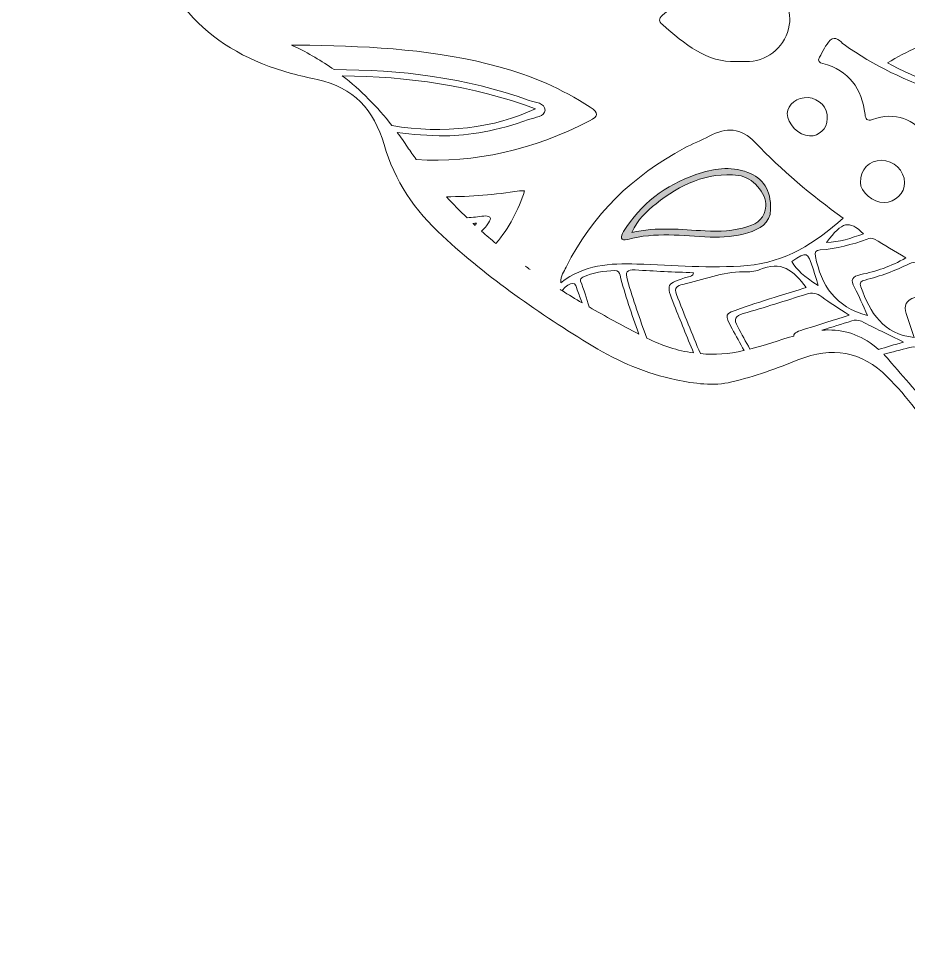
# Model space of a CAD drawing. Extents: x 55 to 2945, y -1852 to -85.
# Drawn here: x 1986.6 to 2201.1, y -559.9 to -333 of the extents above; entities that cross this region are included whole.
import ezdxf

# ---------------------------------------------------------------- set-up
doc = ezdxf.new("R2010")
doc.units = 0
doc.header["$MEASUREMENT"] = 0
doc.layers.add('Layer 1', color=7, linetype='Continuous')

# ---------------------------------------------------------------- blocks, each defined once
blk = doc.blocks.new('block 2')
at = {"layer": 'Layer 1', "true_color": 0xffffff}
h = blk.add_hatch(color=7, dxfattribs=at)
h.dxf.hatch_style = 2
edge = h.paths.add_edge_path()
edge.add_spline(control_points=[(2133.4819, -386.2499), (2140.0605, -384.4676), (2146.6774, -385.3307), (2153.2964, -385.7317), (2156.3738, -385.7583), (2159.439, -385.6088), (2162.3914, -384.6674), (2165.2138, -383.7675), (2167.8331, -382.5007), (2167.9184, -378.9863), (2168.0323, -374.3005), (2166.0531, -371.4557), (2162.4135, -370.0876), (2158.1125, -368.4709), (2154.0222, -369.1997), (2149.901, -370.6189), (2142.4877, -373.1718), (2136.6099, -377.6703), (2132.4553, -384.3527), (2131.7185, -385.5379), (2131.5502, -386.7732), (2133.4819, -386.2499)], knot_values=[0, 0, 0, 0, 1, 1, 1, 2, 2, 2, 3, 3, 3, 4, 4, 4, 5, 5, 5, 6, 6, 6, 7, 7, 7, 7], degree=3, periodic=1)
edge = h.paths.add_edge_path()
edge.add_spline(control_points=[(2140.2787, -377.642), (2146.0982, -373.0321), (2152.4684, -369.904), (2160.1914, -370.8191), (2163.4941, -371.2105), (2166.9452, -375.0119), (2166.7555, -378.2425), (2166.599, -380.9083), (2164.8283, -382.411), (2162.4026, -383.1759), (2159.0471, -384.2341), (2155.5688, -384.3797), (2152.1065, -384.195), (2146.3192, -383.8863), (2140.5414, -383.2085), (2134.4191, -384.5694), (2135.8634, -381.4448), (2137.9973, -379.4492), (2140.2787, -377.642)], knot_values=[0, 0, 0, 0, 1, 1, 1, 2, 2, 2, 3, 3, 3, 4, 4, 4, 5, 5, 5, 6, 6, 6, 6], degree=3, periodic=1)
at = {"layer": 'Layer 1', "lineweight": 0}
for points, knots in [([(2916.1423, -268.6332), (2914.0212, -262.8354), (2910.15, -258.2926), (2905.6368, -254.2919), (2899.1496, -248.5294), (2891.7904, -243.9159), (2884.8377, -238.7721), (2877.2781, -233.1746), (2869.8069, -227.4711), (2862.0058, -222.1977), (2849.4085, -213.6718), (2837.8365, -203.779), (2826.0228, -194.2398), (2816.731, -186.7274), (2808.0814, -178.4136), (2799.1725, -170.4298), (2784.4777, -157.2492), (2769.6592, -144.2277), (2753.1613, -133.2802), (2737.4883, -122.8748), (2720.6841, -115.1149), (2702.1653, -111.2792), (2689.0495, -108.5688), (2675.751, -107.8087), (2662.435, -107.2077), (2631.8904, -105.829), (2601.4519, -106.3239), (2571.2314, -111.7859), (2563.3006, -113.2236), (2555.2225, -113.3178), (2547.1857, -112.1983), (2537.7938, -110.8844), (2529.3209, -106.9308), (2521.1427, -102.4823), (2503.166, -92.6955), (2484.4232, -85.9962), (2463.6772, -85.2597), (2446.5725, -84.6528), (2429.7918, -86.1553), (2413.2586, -90.4742), (2401.8575, -93.4497), (2391.6405, -99.2299), (2381.2881, -104.5681), (2365.1497, -112.8818), (2348.3219, -114.5139), (2330.7046, -111.1319), (2318.561, -108.8045), (2306.2878, -107.1783), (2293.932, -106.8778), (2269.3974, -106.2827), (2244.8804, -106.8483), (2220.4047, -108.9989), (2196.5242, -111.0965), (2174.8118, -119.0155), (2154.8847, -132.2373), (2138.3103, -143.2437), (2123.315, -156.1887), (2108.514, -169.3928), (2099.6582, -177.3), (2091.0911, -185.5666), (2081.8759, -193.026), (2075.2768, -198.3583), (2068.931, -204.0029), (2061.9901, -208.9758), (2053.3287, -215.1802), (2044.9149, -221.7558), (2036.2181, -227.9248), (2030.2612, -232.1553), (2024.4575, -236.5862), (2018.5065, -240.8226), (2012.4848, -245.112), (2006.8461, -249.9376), (2001.0836, -254.5806), (1997.625, -257.3675), (1994.4904, -260.508), (1992.2867, -264.3968), (1986.5714, -274.4664), (1987.7852, -285.7498), (1999.4574, -291.9777), (2003.7292, -294.2638), (2008.2366, -295.8783), (2012.9679, -296.8328), (2015.095, -297.2629), (2016.1202, -298.0406), (2015.8433, -300.48), (2015.5428, -303.1962), (2015.5133, -305.995), (2016.1614, -308.6935), (2020.8516, -328.2611), (2032.7359, -340.9291), (2052.2917, -346.179), (2054.3716, -346.7387), (2056.4633, -347.2513), (2058.5727, -347.6874), (2067.3106, -349.4785), (2072.2423, -355.0642), (2074.6757, -363.3898), (2077.2094, -372.0806), (2082.1175, -379.322), (2088.7578, -385.4262), (2099.8586, -395.6372), (2112.1553, -404.2219), (2125.0236, -412.0054), (2131.2693, -415.7881), (2137.9332, -418.6399), (2145.1157, -420.1247), (2149.5583, -421.0438), (2154.107, -421.7214), (2158.5437, -420.6608), (2164.0646, -419.341), (2169.4205, -417.3966), (2174.6998, -415.2637), (2182.6719, -412.0407), (2189.872, -413.2604), (2196.0469, -419.3823), (2200.9314, -424.2314), (2204.9262, -429.8643), (2208.7856, -435.4912), (2212.5683, -441.0003), (2217.2348, -445.5019), (2222.1076, -449.8797), (2224.3289, -451.8771), (2226.1907, -454.2281), (2229.1133, -455.5302), (2235.9068, -458.5528), (2242.6297, -461.764), (2249.217, -465.1991), (2256.1285, -468.7992), (2262.4448, -473.4539), (2267.5061, -479.3107), (2272.9445, -485.5975), (2278.8307, -491.1125), (2286.1663, -495.0131), (2288.3287, -496.1621), (2290.5441, -497.2344), (2292.8008, -498.183), (2294.0852, -498.7192), (2294.4506, -499.1846), (2293.6787, -500.5163), (2292.2588, -502.9792), (2291.0273, -505.5481), (2289.7251, -508.0759), (2265.7444, -554.7824), (2251.6976, -604.1169), (2250.1833, -656.8098), (2249.6766, -674.3682), (2251.786, -691.4788), (2258.6031, -707.7704), (2275.2541, -747.5479), (2307.0008, -770.0733), (2346.2715, -783.7194), (2351.5803, -785.5636), (2357.3486, -785.54), (2362.5278, -782.4231), (2367.6303, -779.3475), (2368.7262, -773.096), (2365.0555, -768.4236), (2363.6944, -766.6972), (2361.9445, -765.4363), (2360.0884, -764.3167), (2353.448, -760.2984), (2347.1376, -755.8027), (2340.9745, -751.089), (2316.2808, -732.2049), (2303.9251, -707.2696), (2304.2668, -676.1476), (2304.3964, -664.5461), (2305.7752, -653.0624), (2308.0142, -641.6848), (2313.3936, -614.3808), (2323.8167, -589.0037), (2337.345, -564.8049), (2346.8018, -547.8887), (2358.1499, -532.2334), (2369.3096, -516.4485), (2372.5797, -511.829), (2375.7496, -507.1449), (2379.385, -501.8774), (2380.8462, -509.5725), (2382.2545, -516.5486), (2383.4859, -523.5544), (2385.8781, -537.1592), (2387.8755, -550.8288), (2389.5724, -564.5456), (2391.1809, -577.5848), (2392.5538, -590.6416), (2393.4671, -603.7456), (2394.6867, -621.1921), (2394.1919, -638.6857), (2394.0975, -656.1439), (2394.0387, -667.5746), (2394.127, -679.017), (2393.7028, -690.4536), (2393.5496, -694.6193), (2393.9091, -698.8086), (2393.8973, -703.0037), (2393.8619, -715.165), (2394.351, -727.338), (2394.9048, -739.4935), (2395.7886, -758.9019), (2397.4266, -778.2574), (2400.025, -797.5187), (2401.9871, -812.1075), (2404.6326, -826.5431), (2409.9591, -840.3541), (2419.8696, -866.0672), (2447.5152, -881.1981), (2473.6171, -874.6755), (2496.5551, -868.9485), (2509.8829, -853.3167), (2515.6218, -831.0505), (2520.6831, -811.4004), (2521.3018, -791.1198), (2522.7925, -770.9866), (2523.7058, -758.6604), (2524.7369, -746.3459), (2525.55, -734.0138), (2525.9742, -727.5502), (2526.917, -721.0217), (2523.9474, -714.782), (2521.9735, -710.6399), (2519.0864, -707.5171), (2514.5141, -706.7511), (2512.3929, -706.3917), (2511.8981, -705.7495), (2512.175, -703.8463), (2513.5596, -694.419), (2513.7953, -684.8915), (2514.6968, -675.4229), (2515.9813, -661.9535), (2517.4543, -648.5078), (2518.6327, -635.0267), (2519.8052, -621.5456), (2520.7479, -608.0468), (2521.7378, -594.5481), (2523.3051, -573.1244), (2524.7487, -551.6832), (2526.3925, -530.2654), (2527.0937, -521.1799), (2528.1661, -512.1295), (2529.1619, -502.1425), (2532.8856, -507.4925), (2536.0085, -512.106), (2539.2668, -516.6253), (2557.4439, -541.8493), (2574.0419, -568.0042), (2585.4077, -597.1053), (2597.0033, -626.8014), (2604.2565, -657.3342), (2601.4754, -689.5403), (2600.4737, -701.1065), (2597.2567, -712.0835), (2591.3823, -722.153), (2582.0551, -738.15), (2568.5976, -749.999), (2553.1662, -759.8211), (2549.6958, -762.0366), (2546.0839, -764.0516), (2543.0259, -766.8622), (2537.0042, -772.4007), (2538.6304, -780.6968), (2546.3078, -783.5073), (2551.2101, -785.2985), (2556.236, -785.1335), (2561.0498, -783.5191), (2587.8057, -774.5337), (2611.2268, -760.4104), (2629.4039, -738.4034), (2644.2107, -720.4738), (2653.2433, -700.0047), (2655.7769, -676.8605), (2657.2145, -663.7565), (2656.7903, -650.6172), (2655.4705, -637.4896), (2653.6734, -619.6072), (2650.3915, -601.9898), (2646.0845, -584.5669), (2638.8667, -555.3775), (2627.4713, -527.8085), (2613.348, -501.3294), (2612.3287, -499.4144), (2612.5584, -498.8606), (2614.55, -498.1889), (2622.8401, -495.3961), (2629.9224, -490.6765), (2636.2152, -484.5841), (2638.6015, -482.2685), (2640.6696, -479.6465), (2643.0971, -477.4723), (2646.821, -474.1433), (2650.4976, -470.7613), (2654.1743, -467.3733), (2656.9965, -464.769), (2660.137, -462.4416), (2664.0317, -461.7994), (2670.5837, -460.7211), (2676.1929, -457.946), (2681.4664, -453.8981), (2687.3644, -449.373), (2692.8853, -444.5238), (2696.6267, -438.1073), (2700.3505, -431.7203), (2704.5987, -425.7634), (2709.6718, -420.4428), (2712.1111, -417.8857), (2714.6978, -415.4228), (2718.4274, -414.2797), (2724.5375, -412.4001), (2729.8994, -414.2679), (2735.161, -416.7367), (2747.2103, -422.4049), (2759.1771, -422.1751), (2771.3148, -417.0549), (2782.2741, -412.4296), (2791.7486, -405.4121), (2801.4175, -398.7069), (2816.2891, -388.4017), (2829.1103, -376.4761), (2834.0774, -358.1046), (2835.2852, -353.6207), (2838.844, -350.7041), (2843.2631, -349.2252), (2847.3462, -347.8641), (2851.4766, -346.5325), (2855.6836, -345.6546), (2878.321, -340.9527), (2891.4722, -316.695), (2891.3661, -300.4092), (2891.3543, -298.1231), (2892.2264, -297.3807), (2894.2414, -296.9329), (2900.1512, -295.619), (2905.6191, -293.2798), (2910.3739, -289.4382), (2917.0791, -284.0233), (2919.106, -276.7113), (2916.1423, -268.6332)], [0, 0, 0, 0, 1, 1, 1, 2, 2, 2, 3, 3, 3, 4, 4, 4, 5, 5, 5, 6, 6, 6, 7, 7, 7, 8, 8, 8, 9, 9, 9, 10, 10, 10, 11, 11, 11, 12, 12, 12, 13, 13, 13, 14, 14, 14, 15, 15, 15, 16, 16, 16, 17, 17, 17, 18, 18, 18, 19, 19, 19, 20, 20, 20, 21, 21, 21, 22, 22, 22, 23, 23, 23, 24, 24, 24, 25, 25, 25, 26, 26, 26, 27, 27, 27, 28, 28, 28, 29, 29, 29, 30, 30, 30, 31, 31, 31, 32, 32, 32, 33, 33, 33, 34, 34, 34, 35, 35, 35, 36, 36, 36, 37, 37, 37, 38, 38, 38, 39, 39, 39, 40, 40, 40, 41, 41, 41, 42, 42, 42, 43, 43, 43, 44, 44, 44, 45, 45, 45, 46, 46, 46, 47, 47, 47, 48, 48, 48, 49, 49, 49, 50, 50, 50, 51, 51, 51, 52, 52, 52, 53, 53, 53, 54, 54, 54, 55, 55, 55, 56, 56, 56, 57, 57, 57, 58, 58, 58, 59, 59, 59, 60, 60, 60, 61, 61, 61, 62, 62, 62, 63, 63, 63, 64, 64, 64, 65, 65, 65, 66, 66, 66, 67, 67, 67, 68, 68, 68, 69, 69, 69, 70, 70, 70, 71, 71, 71, 72, 72, 72, 73, 73, 73, 74, 74, 74, 75, 75, 75, 76, 76, 76, 77, 77, 77, 78, 78, 78, 79, 79, 79, 80, 80, 80, 81, 81, 81, 82, 82, 82, 83, 83, 83, 84, 84, 84, 85, 85, 85, 86, 86, 86, 87, 87, 87, 88, 88, 88, 89, 89, 89, 90, 90, 90, 91, 91, 91, 92, 92, 92, 93, 93, 93, 94, 94, 94, 95, 95, 95, 96, 96, 96, 97, 97, 97, 98, 98, 98, 99, 99, 99, 100, 100, 100, 101, 101, 101, 102, 102, 102, 103, 103, 103, 104, 104, 104, 105, 105, 105, 106, 106, 106, 107, 107, 107, 108, 108, 108, 109, 109, 109, 110, 110, 110, 111, 111, 111, 112, 112, 112, 112]), ([(2141.7984, -332.1794), (2146.9658, -327.5836), (2152.2627, -323.3059), (2159.6986, -323.1999), (2161.9847, -323.1645), (2164.1825, -323.4473), (2166.28, -324.3606), (2170.6814, -326.2696), (2173.1266, -330.3528), (2172.4255, -334.5775), (2171.6301, -339.4207), (2167.6352, -343.0562), (2162.7978, -343.3272), (2161.9788, -343.3744), (2161.1598, -343.3331), (2159.5689, -343.3331), (2152.5868, -343.6454), (2147.172, -339.079), (2141.8043, -334.4184), (2140.9205, -333.6465), (2140.8734, -332.9984), (2141.7984, -332.1794)], [0, 0, 0, 0, 1, 1, 1, 2, 2, 2, 3, 3, 3, 4, 4, 4, 5, 5, 5, 6, 6, 6, 7, 7, 7, 7]), ([(2192.4644, -357.3268), (2191.2036, -357.7628), (2190.8264, -357.2443), (2190.685, -356.0953), (2189.9073, -349.838), (2186.8552, -345.4542), (2180.4976, -343.8045), (2179.7375, -343.61), (2179.1189, -343.2388), (2179.6845, -342.2961), (2180.5271, -340.9056), (2181.1635, -339.3029), (2182.2947, -338.2011), (2183.6027, -336.9225), (2184.7105, -338.5782), (2185.6238, -339.2322), (2192.818, -344.3996), (2200.7487, -348.0703), (2209.1037, -350.8573), (2213.0631, -352.1771), (2217.0698, -353.3496), (2221.6185, -354.7579), (2216.5455, -357.5979), (2211.6963, -359.5245), (2207.4245, -362.4883), (2206.4758, -363.1423), (2206.193, -362.4058), (2205.7924, -361.8342), (2202.4457, -357.0911), (2198.056, -355.3883), (2192.4644, -357.3268)], [0, 0, 0, 0, 1, 1, 1, 2, 2, 2, 3, 3, 3, 4, 4, 4, 5, 5, 5, 6, 6, 6, 7, 7, 7, 8, 8, 8, 9, 9, 9, 10, 10, 10, 10]), ([(2210.5944, -337.2171), (2211.6786, -336.9048), (2212.2442, -337.8358), (2212.8747, -338.4662), (2214.4655, -340.0453), (2216.0092, -341.6715), (2217.6119, -343.2447), (2218.696, -344.2994), (2220.1101, -345.1302), (2218.3837, -346.8919), (2217.4528, -347.8405), (2218.5605, -348.7656), (2219.0555, -349.5905), (2219.6623, -350.6098), (2220.9055, -351.1873), (2221.153, -352.5071), (2216.734, -352.3715), (2201.8682, -347.1571), (2196.1234, -343.6454), (2200.8312, -340.8584), (2205.5449, -338.6783), (2210.5944, -337.2171)], [0, 0, 0, 0, 1, 1, 1, 2, 2, 2, 3, 3, 3, 4, 4, 4, 5, 5, 5, 6, 6, 6, 7, 7, 7, 7]), ([(2082.4239, -366.9721), (2081.7168, -365.9941), (2081.0215, -364.9983), (2080.3439, -363.9849), (2079.5309, -362.7652), (2078.6942, -361.575), (2077.828, -360.4143), (2081.5047, -360.9563), (2085.3817, -361.245), (2089.4944, -361.2568), (2094.7854, -361.2863), (2102.292, -359.9665), (2109.5451, -357.3268), (2111.0123, -356.7906), (2113.4516, -356.6315), (2113.4987, -355.0407), (2113.5518, -353.3084), (2111.083, -353.22), (2109.6453, -352.7015), (2094.3259, -347.1806), (2078.5763, -345.2834), (2062.6147, -345.2893), (2059.6333, -343.174), (2056.4339, -341.2885), (2052.987, -339.6682), (2052.7572, -339.5622), (2052.5333, -339.4502), (2052.3094, -339.3441), (2053.8001, -339.3559), (2055.2849, -339.3677), (2056.7756, -339.3972), (2072.1186, -339.6623), (2087.4144, -340.4813), (2102.3332, -344.5822), (2110.1697, -346.7328), (2117.5584, -349.8615), (2124.3755, -354.3336), (2126.5261, -355.7477), (2126.4908, -356.4783), (2124.1929, -357.6627), (2110.6941, -364.6389), (2096.447, -367.8913), (2082.4239, -366.9721)], [0, 0, 0, 0, 1, 1, 1, 2, 2, 2, 3, 3, 3, 4, 4, 4, 5, 5, 5, 6, 6, 6, 7, 7, 7, 8, 8, 8, 9, 9, 9, 10, 10, 10, 11, 11, 11, 12, 12, 12, 13, 13, 13, 14, 14, 14, 14]), ([(2064.6062, -346.7682), (2080.4382, -346.9626), (2095.8225, -349.0543), (2111.1831, -354.7343), (2101.3492, -359.389), (2088.911, -360.9151), (2076.5789, -358.7763), (2073.0378, -354.257), (2069.0783, -350.2269), (2064.6062, -346.7682)], [0, 0, 0, 0, 1, 1, 1, 2, 2, 2, 3, 3, 3, 3]), ([(2176.9624, -352.0475), (2179.6786, -352.2125), (2181.7114, -354.4338), (2181.5936, -357.1147), (2181.4875, -359.6011), (2179.6727, -361.3511), (2177.2687, -361.2863), (2174.747, -361.2097), (2171.8598, -358.2872), (2171.9423, -355.8891), (2172.0189, -353.6502), (2174.311, -351.8943), (2176.9624, -352.0475)], [0, 0, 0, 0, 1, 1, 1, 2, 2, 2, 3, 3, 3, 4, 4, 4, 4]), ([(2147.0836, -364.2441), (2149.0457, -363.1953), (2151.1609, -362.3645), (2153.1053, -361.3393), (2157.33, -359.1121), (2160.7002, -359.2417), (2164.1707, -362.8477), (2170.6048, -369.5352), (2177.6636, -375.5628), (2185.4175, -381.1073), (2178.6003, -387.182), (2171.4356, -391.7837), (2162.297, -392.5497), (2153.3881, -393.2921), (2144.5206, -392.479), (2135.6353, -392.1903), (2129.2306, -391.99), (2122.9202, -392.3258), (2117.3227, -396.6918), (2117.199, -395.048), (2118.0651, -393.9991), (2118.6071, -392.915), (2124.9353, -380.2293), (2134.6631, -370.8845), (2147.0836, -364.2441)], [0, 0, 0, 0, 1, 1, 1, 2, 2, 2, 3, 3, 3, 4, 4, 4, 5, 5, 5, 6, 6, 6, 7, 7, 7, 8, 8, 8, 8]), ([(2189.5597, -372.4812), (2189.5007, -369.4881), (2191.7397, -367.1489), (2194.6445, -367.1548), (2197.5847, -367.1666), (2200.1536, -369.6412), (2200.2479, -372.5637), (2200.3304, -375.0443), (2197.9618, -377.3422), (2195.2868, -377.3776), (2192.6117, -377.4129), (2189.6068, -374.844), (2189.5597, -372.4812)], [0, 0, 0, 0, 1, 1, 1, 2, 2, 2, 3, 3, 3, 4, 4, 4, 4]), ([(2133.4819, -386.2499), (2140.0605, -384.4676), (2146.6774, -385.3307), (2153.2964, -385.7317), (2156.3738, -385.7583), (2159.439, -385.6088), (2162.3914, -384.6674), (2165.2138, -383.7675), (2167.8331, -382.5007), (2167.9184, -378.9863), (2168.0323, -374.3005), (2166.0531, -371.4557), (2162.4135, -370.0876), (2158.1125, -368.4709), (2154.0222, -369.1997), (2149.901, -370.6189), (2142.4877, -373.1718), (2136.6099, -377.6703), (2132.4553, -384.3527), (2131.7185, -385.5379), (2131.5502, -386.7732), (2133.4819, -386.2499)], [0, 0, 0, 0, 1, 1, 1, 2, 2, 2, 3, 3, 3, 4, 4, 4, 5, 5, 5, 6, 6, 6, 7, 7, 7, 7]), ([(2140.2787, -377.642), (2146.0982, -373.0321), (2152.4684, -369.904), (2160.1914, -370.8191), (2163.4941, -371.2105), (2166.9452, -375.0119), (2166.7555, -378.2425), (2166.599, -380.9083), (2164.8283, -382.411), (2162.4026, -383.1759), (2159.0471, -384.2341), (2155.5688, -384.3797), (2152.1065, -384.195), (2146.3192, -383.8863), (2140.5414, -383.2085), (2134.4191, -384.5694), (2135.8634, -381.4448), (2137.9973, -379.4492), (2140.2787, -377.642)], [0, 0, 0, 0, 1, 1, 1, 2, 2, 2, 3, 3, 3, 4, 4, 4, 5, 5, 5, 6, 6, 6, 6]), ([(2101.6674, -387.2468), (2100.4949, -386.2805), (2099.34, -385.2965), (2098.2028, -384.2949), (2098.2028, -384.2949), (2098.2028, -384.289), (2098.2028, -384.289), (2098.8804, -383.6055), (2099.452, -382.9161), (2099.8939, -382.215), (2100.159, -381.7849), (2100.6304, -381.3017), (2100.1532, -380.8834), (2099.8409, -380.6123), (2099.2163, -380.5475), (2098.7567, -380.6064), (2097.3956, -380.7832), (2096.0405, -380.9246), (2094.6853, -381.0425), (2092.9825, -379.4044), (2091.3268, -377.7134), (2089.7242, -375.9517), (2095.5396, -375.9576), (2101.4199, -375.4626), (2107.3474, -374.5376), (2107.7245, -374.4787), (2108.1133, -374.5317), (2108.5494, -374.5317), (2107.1294, -379.1157), (2104.7666, -383.5878), (2101.6674, -387.2468)], [0, 0, 0, 0, 1, 1, 1, 2, 2, 2, 3, 3, 3, 4, 4, 4, 5, 5, 5, 6, 6, 6, 7, 7, 7, 8, 8, 8, 9, 9, 9, 10, 10, 10, 10]), ([(2096.6356, -382.8749), (2096.4647, -382.7217), (2096.2938, -382.5626), (2096.123, -382.4035), (2096.3999, -382.38), (2096.6768, -382.3564), (2096.9537, -382.3328), (2096.8536, -382.5214), (2096.7416, -382.6981), (2096.6356, -382.8749)], [0, 0, 0, 0, 1, 1, 1, 2, 2, 2, 3, 3, 3, 3]), ([(2190.3551, -384.8959), (2187.2912, -385.9741), (2184.516, -386.9227), (2181.3991, -386.964), (2185.3056, -381.8791), (2186.6843, -381.5315), (2190.3551, -384.8959)], [0, 0, 0, 0, 1, 1, 1, 2, 2, 2, 2]), ([(2178.7359, -390.3401), (2178.5238, -389.2207), (2178.8184, -388.8789), (2179.879, -388.7964), (2183.7795, -388.4842), (2187.5328, -387.5179), (2191.1977, -386.2039), (2191.7987, -385.9918), (2192.3702, -385.8209), (2192.9594, -386.1686), (2195.3811, -387.6062), (2197.8027, -389.0439), (2200.5366, -390.6701), (2196.8894, -392.8384), (2193.3247, -393.9756), (2189.6598, -394.7475), (2187.5681, -395.1894), (2187.1085, -395.9435), (2188.1338, -397.8526), (2189.2474, -399.9089), (2190.1312, -402.089), (2191.3096, -404.6403), (2183.5439, -402.5309), (2180.0969, -397.3458), (2178.7359, -390.3401)], [0, 0, 0, 0, 1, 1, 1, 2, 2, 2, 3, 3, 3, 4, 4, 4, 5, 5, 5, 6, 6, 6, 7, 7, 7, 8, 8, 8, 8]), ([(2178.1643, -393.3628), (2178.5356, -394.5118), (2178.8773, -395.6725), (2179.4076, -397.393), (2175.6897, -394.989), (2174.47, -393.8636), (2173.0029, -391.5952), (2176.7739, -389.1323), (2176.7798, -389.1264), (2178.1643, -393.3628)], [0, 0, 0, 0, 1, 1, 1, 2, 2, 2, 3, 3, 3, 3]), ([(2161.3601, -413.0954), (2157.872, -413.8967), (2154.3957, -414.1147), (2150.996, -413.8201), (2148.9337, -409.1241), (2147.1072, -404.328), (2145.2158, -399.5613), (2144.5382, -397.8408), (2145.3572, -397.446), (2146.7478, -397.1219), (2151.597, -395.9848), (2156.2811, -394.0816), (2161.3719, -394.0698), (2162.6917, -394.0698), (2164.1412, -394.064), (2165.3019, -393.5454), (2170.3102, -391.3124), (2173.5332, -393.6751), (2176.4911, -397.8879), (2174.2815, -398.5596), (2172.1132, -399.196), (2169.9567, -399.8853), (2166.8457, -400.8752), (2163.7288, -401.8592), (2160.6413, -402.9198), (2156.7584, -404.2514), (2156.7113, -404.3162), (2158.6203, -407.8043), (2159.5807, -409.5601), (2160.5529, -411.3042), (2161.531, -413.0542), (2161.4721, -413.0659), (2161.4191, -413.0836), (2161.3601, -413.0954)], [0, 0, 0, 0, 1, 1, 1, 2, 2, 2, 3, 3, 3, 4, 4, 4, 5, 5, 5, 6, 6, 6, 7, 7, 7, 8, 8, 8, 9, 9, 9, 10, 10, 10, 11, 11, 11, 11]), ([(2189.707, -397.7288), (2189.3064, -396.6152), (2189.7306, -396.3029), (2190.7027, -396.0555), (2194.3735, -395.101), (2197.9382, -393.8459), (2201.3203, -392.1196), (2202.1039, -391.7189), (2202.8523, -391.7248), (2203.6594, -392.1255), (2206.2107, -393.3864), (2208.7914, -394.6002), (2211.7433, -396.0201), (2208.597, -398.0117), (2205.6863, -399.2785), (2202.6991, -400.2565), (2200.513, -400.9695), (2200.0299, -402.2186), (2200.6368, -404.1689), (2201.226, -406.0838), (2201.8977, -407.9752), (2202.5341, -409.8842), (2195.0275, -409.1477), (2191.946, -403.8978), (2189.707, -397.7288)], [0, 0, 0, 0, 1, 1, 1, 2, 2, 2, 3, 3, 3, 4, 4, 4, 5, 5, 5, 6, 6, 6, 7, 7, 7, 8, 8, 8, 8]), ([(2109.934, -393.5337), (2109.5334, -393.2508), (2109.1386, -392.968), (2108.7438, -392.6793), (2109.1386, -392.9621), (2109.5334, -393.245), (2109.934, -393.5278), (2109.934, -393.5278), (2109.934, -393.5337), (2109.934, -393.5337)], [0, 0, 0, 0, 1, 1, 1, 2, 2, 2, 3, 3, 3, 3]), ([(2124.1339, -402.5486), (2123.421, -400.4981), (2122.9025, -398.3181), (2122.0953, -396.3265), (2121.9126, -395.8787), (2122.272, -395.5429), (2122.6432, -395.3661), (2125.0826, -394.2172), (2127.6928, -393.8518), (2130.356, -393.7634), (2131.0807, -393.7399), (2131.4342, -394.2643), (2131.5933, -394.9007), (2132.7835, -399.6497), (2134.4097, -404.269), (2136.1243, -409.0829), (2132.0706, -406.9853), (2128.064, -404.817), (2124.1339, -402.5486)], [0, 0, 0, 0, 1, 1, 1, 2, 2, 2, 3, 3, 3, 4, 4, 4, 5, 5, 5, 6, 6, 6, 6]), ([(2138.0687, -410.0786), (2136.3364, -405.4652), (2134.7692, -400.7986), (2133.3904, -396.0555), (2132.8189, -394.0934), (2133.1783, -393.4806), (2135.2405, -393.6161), (2139.9129, -393.9225), (2144.5913, -394.0934), (2149.2931, -394.3173), (2149.1694, -395.1599), (2148.5566, -395.1304), (2148.1265, -395.2601), (2142.6469, -396.9098), (2142.5938, -396.9275), (2144.6738, -402.142), (2146.1821, -405.9188), (2147.7259, -409.6839), (2149.3521, -413.6375), (2145.4515, -413.1072), (2141.6629, -411.8934), (2138.0687, -410.0786)], [0, 0, 0, 0, 1, 1, 1, 2, 2, 2, 3, 3, 3, 4, 4, 4, 5, 5, 5, 6, 6, 6, 7, 7, 7, 7]), ([(2117.5996, -398.6127), (2117.5996, -398.6127), (2117.5937, -398.6186), (2117.5937, -398.6186), (2117.4405, -398.5243), (2117.2873, -398.4241), (2117.1341, -398.324), (2117.2873, -398.4241), (2117.4405, -398.5184), (2117.5996, -398.6127), (2118.2536, -397.8054), (2119.0078, -397.0984), (2120.0507, -396.898), (2120.9581, -396.7272), (2120.9993, -397.8054), (2121.235, -398.4064), (2121.6534, -399.4552), (2122.0481, -400.5099), (2122.4429, -401.5646), (2120.8108, -400.5983), (2119.1964, -399.6202), (2117.5996, -398.6127)], [0, 0, 0, 0, 1, 1, 1, 2, 2, 2, 3, 3, 3, 4, 4, 4, 5, 5, 5, 6, 6, 6, 7, 7, 7, 7]), ([(2173.4801, -409.5719), (2169.9567, -410.5912), (2166.4745, -411.7933), (2162.9215, -412.7065), (2161.9376, -410.9271), (2160.9595, -409.1418), (2159.9755, -407.3565), (2158.9208, -405.4416), (2159.4098, -404.7286), (2161.3307, -404.163), (2166.4273, -402.6664), (2171.5004, -401.0697), (2176.5617, -399.4493), (2177.9641, -399.0015), (2179.0658, -399.2136), (2180.256, -400.0974), (2182.2005, -401.5528), (2184.2804, -402.8255), (2186.8611, -404.546), (2183.0312, -405.7539), (2179.8259, -406.7909), (2176.6089, -407.769), (2174.3699, -408.4525), (2173.486, -408.7176), (2173.4801, -409.5719)], [0, 0, 0, 0, 1, 1, 1, 2, 2, 2, 3, 3, 3, 4, 4, 4, 5, 5, 5, 6, 6, 6, 7, 7, 7, 8, 8, 8, 8]), ([(2181.8293, -408.1048), (2181.3108, -408.1048), (2180.7922, -408.1284), (2180.2619, -408.1637), (2182.6778, -407.439), (2185.0816, -406.6848), (2187.4856, -405.9306), (2188.2929, -405.6773), (2189.0176, -405.6066), (2189.8189, -406.0131), (2192.9889, -407.6158), (2196.1765, -409.1595), (2199.9591, -411.0273), (2197.7614, -411.6636), (2195.8171, -412.2528), (2193.9551, -412.789), (2190.3786, -409.6367), (2186.3367, -408.1048), (2181.8293, -408.1048)], [0, 0, 0, 0, 1, 1, 1, 2, 2, 2, 3, 3, 3, 4, 4, 4, 5, 5, 5, 6, 6, 6, 6]), ([(2207.7603, -428.1556), (2203.8598, -423.9722), (2200.1241, -419.6238), (2196.4063, -415.2755), (2196.0056, -414.81), (2195.605, -414.374), (2195.1925, -413.9615), (2197.2724, -413.443), (2199.3464, -412.9127), (2201.4087, -412.3353), (2202.705, -411.9759), (2203.8126, -412.3943), (2204.9674, -412.7949), (2207.5541, -413.7023), (2210.1466, -414.6038), (2213.399, -415.7351), (2210.948, -416.8369), (2209.0978, -417.6264), (2207.283, -418.4867), (2203.3707, -420.3427), (2203.3707, -420.4251), (2206.5936, -423.1002), (2207.9842, -424.255), (2209.3689, -425.4158), (2211.1954, -426.9418), (2209.9875, -427.3719), (2208.8504, -427.7726), (2207.7603, -428.1556)], [0, 0, 0, 0, 1, 1, 1, 2, 2, 2, 3, 3, 3, 4, 4, 4, 5, 5, 5, 6, 6, 6, 7, 7, 7, 8, 8, 8, 9, 9, 9, 9])]:
    blk.add_open_spline(points, degree=3, knots=knots, dxfattribs=at)

msp = doc.modelspace()

# ---------------------------------------------------------------- block references
at = {"layer": 'Layer 1'}
msp.add_blockref('block 2', (0, 0), dxfattribs=at)

doc.saveas('drawing.dxf')
